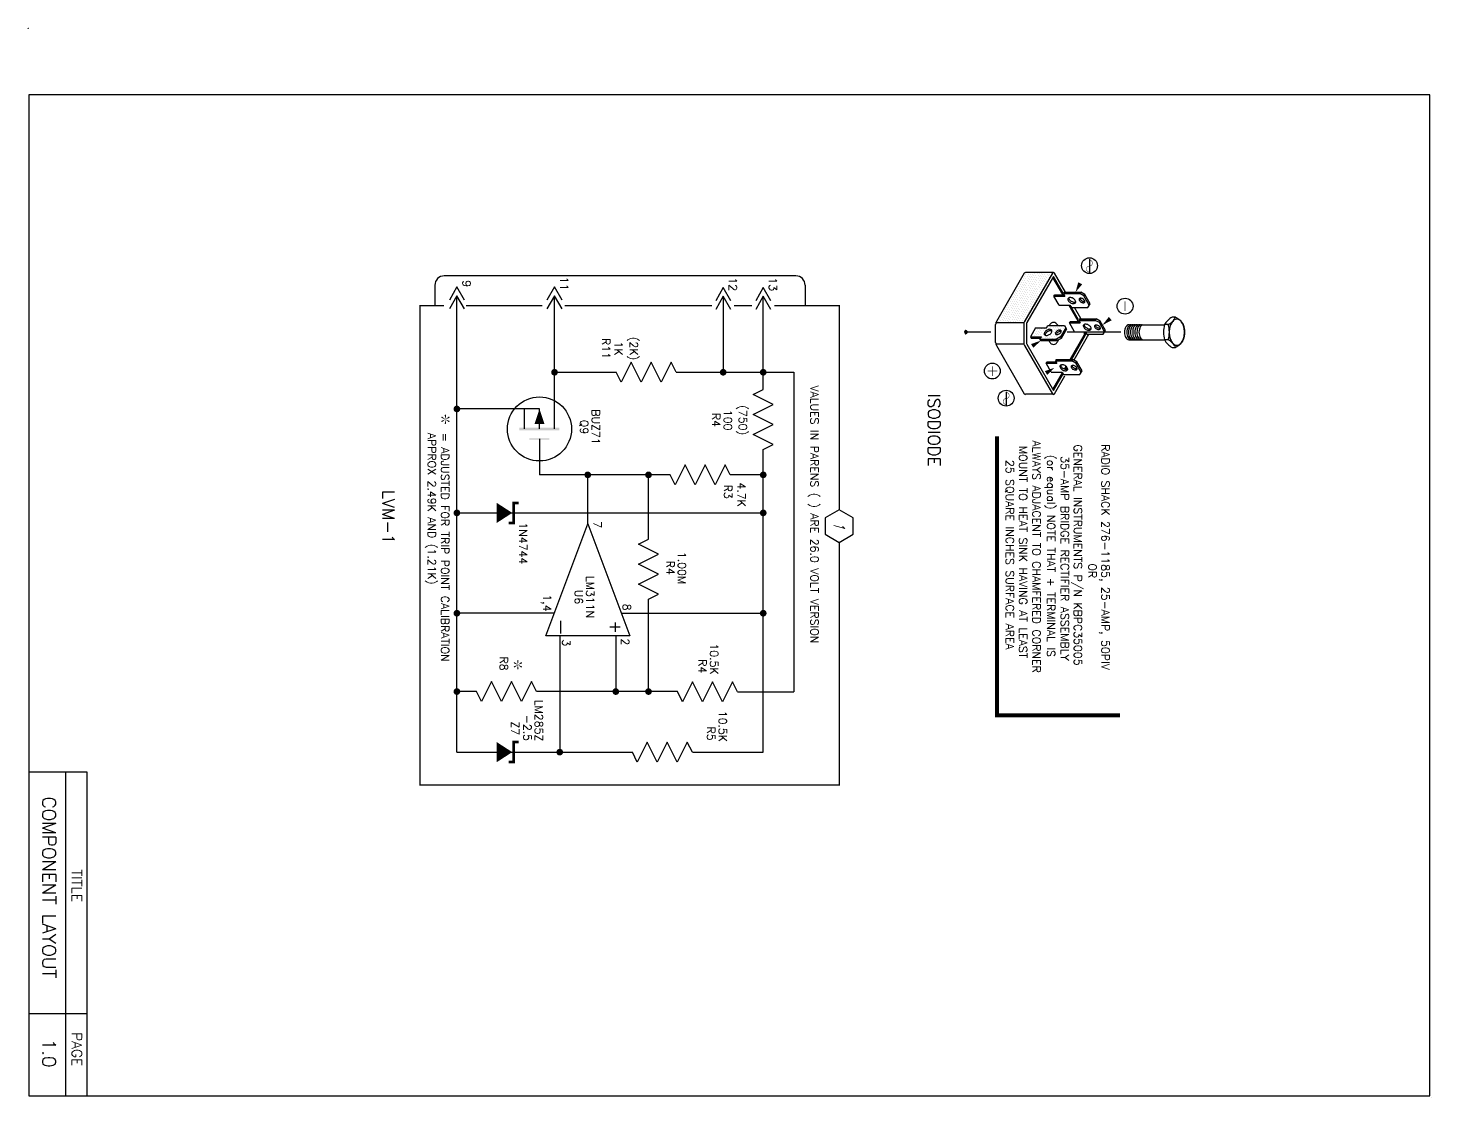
# Model space of a CAD drawing. Extents: x -55 to 73, y -33 to 52.
# Drawn here: x 18.14 to 28.66, y 10.82 to 18.84 of the extents above; entities that cross this region are included whole.
import ezdxf
from ezdxf.enums import TextEntityAlignment as Align

# ---------------------------------------------------------------- set-up
doc = ezdxf.new("R2010")
doc.units = 0
doc.layers.get('0').update_dxf_attribs({"linetype": 'CONTINUOUS'})
doc.styles.get("Standard").update_dxf_attribs({"font": 'romans.shx'})

# ---------------------------------------------------------------- blocks, each defined once
blk = doc.blocks.new('BORDER')
at = {"color": 0}
for p, q in [((0.443, -5.575), (0.005, -5.575)), ((0.281, -8), (0.281, -5.575)), ((0.443, -8), (0.443, -5.575)), ((0.443, -7.385), (0.005, -7.385))]:
    blk.add_line(p, q, dxfattribs=at)
blk.add_lwpolyline([(0.005, -8), (10.505, -8), (10.505, -0.5), (0.005, -0.5)], close=True, dxfattribs=at)
for centre in [(0, 0), (10.52, -8.016)]:
    blk.add_circle(centre, 0.001, dxfattribs=at)
for s, height, p in [('COMPONENT LAYOUT', 0.1, (0.106, -6.44)), ('TITLE', 0.075, (0.328, -6.425)), ('TITLE', 0.075, (0.328, -6.425)), ('PAGE', 0.075, (0.328, -7.651)), ('PAGE', 0.075, (0.328, -7.651)), ('1.0', 0.1, (0.106, -7.681))]:
    blk.add_text(s, height=height, rotation=270, dxfattribs=at).set_placement(p, align=Align.CENTER)
blk = doc.blocks.new('*X')
at = {"color": 0}
for p, q in [((11.444, -10.193), (11.444, -10.193)), ((11.448, -10.227), (11.448, -10.227)), ((11.452, -10.262), (11.452, -10.262)), ((11.456, -10.297), (11.456, -10.297)), ((11.471, -10.175), (11.471, -10.175)), ((11.475, -10.21), (11.475, -10.21)), ((11.478, -10.245), (11.478, -10.245)), ((11.482, -10.28), (11.482, -10.28)), ((11.501, -10.193), (11.501, -10.193)), ((11.505, -10.228), (11.505, -10.228)), ((11.531, -10.211), (11.531, -10.211)), ((11.561, -10.229), (11.561, -10.229)), ((11.565, -10.263), (11.565, -10.263)), ((11.591, -10.246), (11.591, -10.246)), ((11.595, -10.281), (11.595, -10.281)), ((11.625, -10.299), (11.625, -10.299)), ((10.605, -10.477), (10.605, -10.477)), ((10.608, -10.512), (10.608, -10.512)), ((10.623, -10.391), (10.623, -10.391)), ((10.627, -10.425), (10.627, -10.425)), ((10.631, -10.46), (10.631, -10.46)), ((10.635, -10.495), (10.635, -10.495)), ((10.653, -10.408), (10.653, -10.408)), ((10.657, -10.443), (10.657, -10.443)), ((10.661, -10.478), (10.661, -10.478)), ((10.665, -10.513), (10.665, -10.513)), ((10.683, -10.426), (10.683, -10.426)), ((10.687, -10.461), (10.687, -10.461)), ((10.691, -10.495), (10.691, -10.495)), ((10.713, -10.444), (10.713, -10.444)), ((10.717, -10.478), (10.717, -10.478)), ((10.721, -10.513), (10.721, -10.513)), ((10.743, -10.461), (10.743, -10.461)), ((10.747, -10.496), (10.747, -10.496)), ((10.774, -10.479), (10.774, -10.479)), ((10.777, -10.514), (10.777, -10.514)), ((10.804, -10.497), (10.804, -10.497)), ((10.834, -10.515), (10.834, -10.515)), ((11.43, -10.314), (11.43, -10.314)), ((11.434, -10.348), (11.434, -10.348)), ((11.438, -10.383), (11.438, -10.383)), ((11.442, -10.418), (11.442, -10.418)), ((11.446, -10.453), (11.446, -10.453)), ((11.46, -10.331), (11.46, -10.331)), ((11.464, -10.366), (11.464, -10.366)), ((11.468, -10.401), (11.468, -10.401)), ((11.472, -10.436), (11.472, -10.436)), ((11.476, -10.47), (11.476, -10.47)), ((11.48, -10.505), (11.48, -10.505)), ((11.486, -10.314), (11.486, -10.314)), ((11.49, -10.349), (11.49, -10.349)), ((11.494, -10.384), (11.494, -10.384)), ((11.506, -10.488), (11.506, -10.488)), ((11.516, -10.332), (11.516, -10.332)), ((11.52, -10.367), (11.52, -10.367)), ((11.536, -10.506), (11.536, -10.506)), ((11.547, -10.35), (11.547, -10.35)), ((11.55, -10.384), (11.55, -10.384)), ((11.573, -10.333), (11.573, -10.333)), ((11.577, -10.367), (11.577, -10.367)), ((11.581, -10.402), (11.581, -10.402)), ((11.585, -10.437), (11.585, -10.437)), ((11.588, -10.472), (11.588, -10.472)), ((11.592, -10.506), (11.592, -10.506)), ((11.599, -10.316), (11.599, -10.316)), ((11.603, -10.35), (11.603, -10.35)), ((11.607, -10.385), (11.607, -10.385)), ((11.611, -10.42), (11.611, -10.42)), ((11.615, -10.455), (11.615, -10.455)), ((11.619, -10.489), (11.619, -10.489)), ((11.629, -10.333), (11.629, -10.333)), ((11.633, -10.368), (11.633, -10.368)), ((11.637, -10.403), (11.637, -10.403)), ((11.641, -10.438), (11.641, -10.438)), ((11.645, -10.472), (11.645, -10.472)), ((10.606, -10.737), (10.606, -10.737)), ((10.612, -10.547), (10.612, -10.547)), ((10.616, -10.581), (10.616, -10.581)), ((10.62, -10.616), (10.62, -10.616)), ((10.624, -10.651), (10.624, -10.651)), ((10.628, -10.685), (10.628, -10.685)), ((10.632, -10.72), (10.632, -10.72)), ((10.639, -10.53), (10.639, -10.53)), ((10.643, -10.564), (10.643, -10.564)), ((10.646, -10.599), (10.646, -10.599)), ((10.65, -10.634), (10.65, -10.634)), ((10.654, -10.668), (10.654, -10.668)), ((10.658, -10.703), (10.658, -10.703)), ((10.662, -10.738), (10.662, -10.738)), ((10.669, -10.547), (10.669, -10.547)), ((10.673, -10.582), (10.673, -10.582)), ((10.677, -10.617), (10.677, -10.617)), ((10.68, -10.651), (10.68, -10.651)), ((10.684, -10.686), (10.684, -10.686)), ((10.688, -10.721), (10.688, -10.721)), ((10.695, -10.53), (10.695, -10.53)), ((10.699, -10.565), (10.699, -10.565)), ((10.703, -10.6), (10.703, -10.6)), ((10.707, -10.634), (10.707, -10.634)), ((10.711, -10.669), (10.711, -10.669)), ((10.715, -10.704), (10.715, -10.704)), ((10.718, -10.739), (10.718, -10.739)), ((10.725, -10.548), (10.725, -10.548)), ((10.729, -10.583), (10.729, -10.583)), ((10.733, -10.617), (10.733, -10.617)), ((10.737, -10.652), (10.737, -10.652)), ((10.741, -10.687), (10.741, -10.687)), ((10.745, -10.721), (10.745, -10.721)), ((10.751, -10.531), (10.751, -10.531)), ((10.755, -10.566), (10.755, -10.566)), ((10.759, -10.6), (10.759, -10.6)), ((10.763, -10.635), (10.763, -10.635)), ((10.767, -10.67), (10.767, -10.67)), ((10.771, -10.704), (10.771, -10.704)), ((10.775, -10.739), (10.775, -10.739)), ((10.781, -10.549), (10.781, -10.549)), ((10.785, -10.583), (10.785, -10.583)), ((10.789, -10.618), (10.789, -10.618)), ((10.793, -10.653), (10.793, -10.653)), ((10.797, -10.687), (10.797, -10.687)), ((10.801, -10.722), (10.801, -10.722)), ((10.808, -10.532), (10.808, -10.532)), ((10.812, -10.566), (10.812, -10.566)), ((10.815, -10.601), (10.815, -10.601)), ((10.819, -10.636), (10.819, -10.636)), ((10.823, -10.67), (10.823, -10.67)), ((10.827, -10.705), (10.827, -10.705)), ((10.831, -10.74), (10.831, -10.74)), ((10.838, -10.549), (10.838, -10.549)), ((10.842, -10.584), (10.842, -10.584)), ((10.846, -10.619), (10.846, -10.619)), ((10.849, -10.653), (10.849, -10.653)), ((10.853, -10.688), (10.853, -10.688)), ((10.857, -10.723), (10.857, -10.723)), ((10.864, -10.532), (10.864, -10.532)), ((10.868, -10.567), (10.868, -10.567)), ((10.872, -10.602), (10.872, -10.602)), ((10.876, -10.636), (10.876, -10.636)), ((10.88, -10.671), (10.88, -10.671)), ((10.884, -10.706), (10.884, -10.706)), ((10.887, -10.741), (10.887, -10.741)), ((10.894, -10.55), (10.894, -10.55)), ((10.898, -10.585), (10.898, -10.585)), ((10.902, -10.619), (10.902, -10.619)), ((10.906, -10.654), (10.906, -10.654)), ((10.91, -10.689), (10.91, -10.689)), ((10.914, -10.724), (10.914, -10.724)), ((10.924, -10.568), (10.924, -10.568)), ((10.928, -10.602), (10.928, -10.602)), ((10.932, -10.637), (10.932, -10.637)), ((10.936, -10.672), (10.936, -10.672)), ((10.94, -10.707), (10.94, -10.707)), ((10.954, -10.585), (10.954, -10.585)), ((10.958, -10.62), (10.958, -10.62)), ((10.962, -10.655), (10.962, -10.655)), ((10.966, -10.689), (10.966, -10.689)), ((10.97, -10.724), (10.97, -10.724)), ((10.984, -10.603), (10.984, -10.603)), ((10.988, -10.638), (10.988, -10.638)), ((10.992, -10.672), (10.992, -10.672)), ((10.996, -10.707), (10.996, -10.707)), ((11.015, -10.621), (11.015, -10.621)), ((11.018, -10.655), (11.018, -10.655)), ((11.022, -10.69), (11.022, -10.69)), ((11.026, -10.725), (11.026, -10.725)), ((11.045, -10.638), (11.045, -10.638)), ((11.049, -10.673), (11.049, -10.673)), ((11.053, -10.708), (11.053, -10.708)), ((11.075, -10.656), (11.075, -10.656)), ((11.079, -10.691), (11.079, -10.691)), ((11.083, -10.726), (11.083, -10.726)), ((11.105, -10.674), (11.105, -10.674)), ((11.109, -10.709), (11.109, -10.709)), ((11.135, -10.692), (11.135, -10.692)), ((11.139, -10.726), (11.139, -10.726)), ((11.165, -10.709), (11.165, -10.709)), ((11.195, -10.727), (11.195, -10.727)), ((11.484, -10.54), (11.484, -10.54)), ((11.488, -10.574), (11.488, -10.574)), ((11.491, -10.609), (11.491, -10.609)), ((11.495, -10.644), (11.495, -10.644)), ((11.51, -10.523), (11.51, -10.523)), ((11.514, -10.557), (11.514, -10.557)), ((11.518, -10.592), (11.518, -10.592)), ((11.522, -10.627), (11.522, -10.627)), ((11.525, -10.662), (11.525, -10.662)), ((11.54, -10.54), (11.54, -10.54)), ((11.544, -10.575), (11.544, -10.575)), ((11.548, -10.61), (11.548, -10.61)), ((11.552, -10.645), (11.552, -10.645)), ((11.556, -10.679), (11.556, -10.679)), ((11.566, -10.523), (11.566, -10.523)), ((11.57, -10.558), (11.57, -10.558)), ((11.574, -10.593), (11.574, -10.593)), ((11.578, -10.628), (11.578, -10.628)), ((11.582, -10.662), (11.582, -10.662)), ((11.586, -10.697), (11.586, -10.697)), ((11.596, -10.541), (11.596, -10.541)), ((11.6, -10.576), (11.6, -10.576)), ((11.604, -10.61), (11.604, -10.61)), ((11.622, -10.524), (11.622, -10.524)), ((11.626, -10.559), (11.626, -10.559)), ((10.61, -10.772), (10.61, -10.772)), ((10.614, -10.807), (10.614, -10.807)), ((10.636, -10.755), (10.636, -10.755)), ((10.64, -10.79), (10.64, -10.79)), ((10.644, -10.824), (10.644, -10.824)), ((10.666, -10.773), (10.666, -10.773)), ((10.67, -10.807), (10.67, -10.807)), ((10.674, -10.842), (10.674, -10.842)), ((10.692, -10.756), (10.692, -10.756)), ((10.696, -10.79), (10.696, -10.79)), ((10.7, -10.825), (10.7, -10.825)), ((10.704, -10.86), (10.704, -10.86)), ((10.722, -10.773), (10.722, -10.773)), ((10.726, -10.808), (10.726, -10.808)), ((10.73, -10.843), (10.73, -10.843)), ((10.734, -10.877), (10.734, -10.877)), ((10.749, -10.756), (10.749, -10.756)), ((10.752, -10.791), (10.752, -10.791)), ((10.756, -10.826), (10.756, -10.826)), ((10.76, -10.86), (10.76, -10.86)), ((10.764, -10.895), (10.764, -10.895)), ((10.779, -10.774), (10.779, -10.774)), ((10.783, -10.809), (10.783, -10.809)), ((10.787, -10.843), (10.787, -10.843)), ((10.79, -10.878), (10.79, -10.878)), ((10.794, -10.913), (10.794, -10.913)), ((10.805, -10.757), (10.805, -10.757)), ((10.809, -10.792), (10.809, -10.792)), ((10.813, -10.826), (10.813, -10.826)), ((10.817, -10.861), (10.817, -10.861)), ((10.821, -10.896), (10.821, -10.896)), ((10.824, -10.93), (10.824, -10.93)), ((10.835, -10.775), (10.835, -10.775)), ((10.839, -10.809), (10.839, -10.809)), ((10.843, -10.844), (10.843, -10.844)), ((10.847, -10.879), (10.847, -10.879)), ((10.851, -10.913), (10.851, -10.913)), ((10.855, -10.948), (10.855, -10.948)), ((10.861, -10.758), (10.861, -10.758)), ((10.865, -10.792), (10.865, -10.792)), ((10.869, -10.827), (10.869, -10.827)), ((10.873, -10.862), (10.873, -10.862)), ((10.877, -10.896), (10.877, -10.896)), ((10.881, -10.931), (10.881, -10.931)), ((10.891, -10.775), (10.891, -10.775)), ((10.895, -10.81), (10.895, -10.81)), ((10.899, -10.845), (10.899, -10.845)), ((10.903, -10.879), (10.903, -10.879)), ((10.907, -10.914), (10.907, -10.914)), ((10.911, -10.949), (10.911, -10.949)), ((10.918, -10.758), (10.918, -10.758)), ((10.921, -10.793), (10.921, -10.793)), ((10.925, -10.828), (10.925, -10.828)), ((10.929, -10.862), (10.929, -10.862)), ((10.933, -10.897), (10.933, -10.897)), ((10.937, -10.932), (10.937, -10.932)), ((10.944, -10.741), (10.944, -10.741)), ((10.948, -10.776), (10.948, -10.776)), ((10.952, -10.811), (10.952, -10.811)), ((10.956, -10.845), (10.956, -10.845)), ((10.959, -10.88), (10.959, -10.88)), ((10.963, -10.915), (10.963, -10.915)), ((10.967, -10.95), (10.967, -10.95)), ((10.974, -10.759), (10.974, -10.759)), ((10.978, -10.794), (10.978, -10.794)), ((10.982, -10.828), (10.982, -10.828)), ((10.986, -10.863), (10.986, -10.863)), ((10.99, -10.898), (10.99, -10.898)), ((10.993, -10.933), (10.993, -10.933)), ((11, -10.742), (11, -10.742)), ((11.004, -10.777), (11.004, -10.777)), ((11.008, -10.811), (11.008, -10.811)), ((11.012, -10.846), (11.012, -10.846)), ((11.016, -10.881), (11.016, -10.881)), ((11.02, -10.915), (11.02, -10.915)), ((11.024, -10.95), (11.024, -10.95)), ((11.03, -10.76), (11.03, -10.76)), ((11.034, -10.794), (11.034, -10.794)), ((11.038, -10.829), (11.038, -10.829)), ((11.042, -10.864), (11.042, -10.864)), ((11.046, -10.898), (11.046, -10.898)), ((11.05, -10.933), (11.05, -10.933)), ((11.056, -10.743), (11.056, -10.743)), ((11.06, -10.777), (11.06, -10.777)), ((11.064, -10.812), (11.064, -10.812)), ((11.068, -10.847), (11.068, -10.847)), ((11.072, -10.881), (11.072, -10.881)), ((11.076, -10.916), (11.076, -10.916)), ((11.08, -10.951), (11.08, -10.951)), ((11.087, -10.76), (11.087, -10.76)), ((11.09, -10.795), (11.09, -10.795)), ((11.094, -10.83), (11.094, -10.83)), ((11.098, -10.864), (11.098, -10.864)), ((11.102, -10.899), (11.102, -10.899)), ((11.106, -10.934), (11.106, -10.934)), ((11.113, -10.743), (11.113, -10.743)), ((11.117, -10.778), (11.117, -10.778)), ((11.121, -10.813), (11.121, -10.813)), ((11.125, -10.847), (11.125, -10.847)), ((11.128, -10.882), (11.128, -10.882)), ((11.132, -10.917), (11.132, -10.917)), ((11.136, -10.952), (11.136, -10.952)), ((11.143, -10.761), (11.143, -10.761)), ((11.147, -10.796), (11.147, -10.796)), ((11.151, -10.83), (11.151, -10.83)), ((11.155, -10.865), (11.155, -10.865)), ((11.159, -10.9), (11.159, -10.9)), ((11.162, -10.935), (11.162, -10.935)), ((11.169, -10.744), (11.169, -10.744)), ((11.173, -10.779), (11.173, -10.779)), ((11.177, -10.813), (11.177, -10.813)), ((11.181, -10.848), (11.181, -10.848)), ((11.185, -10.883), (11.185, -10.883)), ((11.189, -10.918), (11.189, -10.918)), ((11.193, -10.952), (11.193, -10.952)), ((11.199, -10.762), (11.199, -10.762)), ((11.203, -10.796), (11.203, -10.796)), ((11.207, -10.831), (11.207, -10.831)), ((11.211, -10.866), (11.211, -10.866)), ((11.215, -10.901), (11.215, -10.901)), ((11.219, -10.935), (11.219, -10.935)), ((11.225, -10.745), (11.225, -10.745)), ((11.229, -10.779), (11.229, -10.779)), ((11.233, -10.814), (11.233, -10.814)), ((11.237, -10.849), (11.237, -10.849)), ((11.241, -10.883), (11.241, -10.883)), ((11.245, -10.918), (11.245, -10.918)), ((11.249, -10.953), (11.249, -10.953)), ((11.256, -10.762), (11.256, -10.762)), ((11.259, -10.797), (11.259, -10.797)), ((11.263, -10.832), (11.263, -10.832)), ((11.267, -10.866), (11.267, -10.866)), ((11.271, -10.901), (11.271, -10.901)), ((11.275, -10.936), (11.275, -10.936)), ((11.286, -10.78), (11.286, -10.78)), ((11.29, -10.815), (11.29, -10.815)), ((11.294, -10.849), (11.294, -10.849)), ((11.297, -10.884), (11.297, -10.884)), ((11.301, -10.919), (11.301, -10.919)), ((11.305, -10.954), (11.305, -10.954)), ((11.316, -10.798), (11.316, -10.798)), ((11.32, -10.832), (11.32, -10.832)), ((11.324, -10.867), (11.324, -10.867)), ((11.328, -10.902), (11.328, -10.902)), ((11.331, -10.937), (11.331, -10.937)), ((11.346, -10.815), (11.346, -10.815)), ((11.35, -10.85), (11.35, -10.85)), ((11.354, -10.885), (11.354, -10.885)), ((11.358, -10.92), (11.358, -10.92)), ((11.362, -10.954), (11.362, -10.954)), ((11.376, -10.833), (11.376, -10.833)), ((11.38, -10.868), (11.38, -10.868)), ((11.384, -10.903), (11.384, -10.903)), ((11.388, -10.937), (11.388, -10.937)), ((10.885, -10.966), (10.885, -10.966)), ((10.915, -10.984), (10.915, -10.984)), ((10.941, -10.967), (10.941, -10.967)), ((10.945, -11.001), (10.945, -11.001)), ((10.971, -10.984), (10.971, -10.984)), ((10.975, -11.019), (10.975, -11.019)), ((10.997, -10.967), (10.997, -10.967)), ((11.001, -11.002), (11.001, -11.002)), ((11.005, -11.037), (11.005, -11.037)), ((11.028, -10.985), (11.028, -10.985)), ((11.031, -11.02), (11.031, -11.02)), ((11.035, -11.054), (11.035, -11.054)), ((11.054, -10.968), (11.054, -10.968)), ((11.058, -11.003), (11.058, -11.003)), ((11.062, -11.037), (11.062, -11.037)), ((11.065, -11.072), (11.065, -11.072)), ((11.084, -10.986), (11.084, -10.986)), ((11.088, -11.02), (11.088, -11.02)), ((11.092, -11.055), (11.092, -11.055)), ((11.096, -11.09), (11.096, -11.09)), ((11.11, -10.969), (11.11, -10.969)), ((11.114, -11.003), (11.114, -11.003)), ((11.118, -11.038), (11.118, -11.038)), ((11.122, -11.073), (11.122, -11.073)), ((11.126, -11.107), (11.126, -11.107)), ((11.14, -10.986), (11.14, -10.986)), ((11.144, -11.021), (11.144, -11.021)), ((11.148, -11.056), (11.148, -11.056)), ((11.152, -11.09), (11.152, -11.09)), ((11.156, -11.125), (11.156, -11.125)), ((11.166, -10.969), (11.166, -10.969)), ((11.17, -11.004), (11.17, -11.004)), ((11.174, -11.039), (11.174, -11.039)), ((11.178, -11.073), (11.178, -11.073)), ((11.182, -11.108), (11.182, -11.108)), ((11.186, -11.143), (11.186, -11.143)), ((11.197, -10.987), (11.197, -10.987)), ((11.2, -11.022), (11.2, -11.022)), ((11.204, -11.056), (11.204, -11.056)), ((11.208, -11.091), (11.208, -11.091)), ((11.212, -11.126), (11.212, -11.126)), ((11.216, -11.161), (11.216, -11.161)), ((11.223, -10.97), (11.223, -10.97)), ((11.227, -11.005), (11.227, -11.005)), ((11.231, -11.039), (11.231, -11.039)), ((11.234, -11.074), (11.234, -11.074)), ((11.238, -11.109), (11.238, -11.109)), ((11.242, -11.144), (11.242, -11.144)), ((11.246, -11.178), (11.246, -11.178)), ((11.253, -10.988), (11.253, -10.988)), ((11.257, -11.022), (11.257, -11.022)), ((11.261, -11.057), (11.261, -11.057)), ((11.265, -11.092), (11.265, -11.092)), ((11.269, -11.127), (11.269, -11.127)), ((11.272, -11.161), (11.272, -11.161)), ((11.279, -10.971), (11.279, -10.971)), ((11.283, -11.005), (11.283, -11.005)), ((11.287, -11.04), (11.287, -11.04)), ((11.291, -11.075), (11.291, -11.075)), ((11.295, -11.109), (11.295, -11.109)), ((11.299, -11.144), (11.299, -11.144)), ((11.303, -11.179), (11.303, -11.179)), ((11.309, -10.988), (11.309, -10.988)), ((11.313, -11.023), (11.313, -11.023)), ((11.317, -11.058), (11.317, -11.058)), ((11.321, -11.092), (11.321, -11.092)), ((11.325, -11.127), (11.325, -11.127)), ((11.329, -11.162), (11.329, -11.162)), ((11.335, -10.971), (11.335, -10.971)), ((11.339, -11.006), (11.339, -11.006)), ((11.343, -11.041), (11.343, -11.041)), ((11.347, -11.075), (11.347, -11.075)), ((11.351, -11.11), (11.351, -11.11)), ((11.355, -11.145), (11.355, -11.145)), ((11.366, -10.989), (11.366, -10.989)), ((11.369, -11.024), (11.369, -11.024)), ((11.373, -11.058), (11.373, -11.058)), ((11.377, -11.093), (11.377, -11.093)), ((11.381, -11.128), (11.381, -11.128)), ((11.385, -11.163), (11.385, -11.163)), ((11.276, -11.196), (11.276, -11.196)), ((11.306, -11.214), (11.306, -11.214)), ((11.333, -11.197), (11.333, -11.197)), ((11.337, -11.231), (11.337, -11.231)), ((11.359, -11.18), (11.359, -11.18)), ((11.363, -11.214), (11.363, -11.214)), ((11.367, -11.249), (11.367, -11.249))]:
    blk.add_line(p, q, dxfattribs=at)
blk = doc.blocks.new('ISONUT')
at = {"color": 0}
for p, q in [((-0.29, -0.33), (-0.29, -0.47)), ((0.29, -0.33), (0.29, -0.47))]:
    blk.add_line(p, q, dxfattribs=at)
for points in [[(0.58, -0.04, 0.163524), (0.29, -0.33, 0.152924), (-0.29, -0.33, 0.156582), (-0.58, -0.04, -0.163524), (-0.29, 0.24, -0.152924), (0.29, 0.24, -0.156582)], [(0, 0.29, 0.058752), (-0.2, 0.26, 0.072341), (-0.35, 0.2, 0.106617), (-0.47, 0.1, 0.156851), (-0.5, 0, 0.156851), (-0.47, -0.1, 0.106617), (-0.35, -0.2, 0.072341), (-0.2, -0.26, 0.058752), (0, -0.29, 0.058752), (0.2, -0.26, 0.072341), (0.35, -0.2, 0.106617), (0.47, -0.1, 0.156851), (0.5, 0, 0.156851), (0.47, 0.1, 0.106617), (0.35, 0.2, 0.072341), (0.2, 0.26, 0.058752)], [(0, 0.16, 0.058752), (-0.11, 0.15, 0.072341), (-0.2, 0.12, 0.106617), (-0.27, 0.06, 0.156851), (-0.29, 0, 0.156851), (-0.27, -0.06, 0.106617), (-0.2, -0.12, 0.072341), (-0.11, -0.15, 0.058752), (0, -0.16, 0.058752), (0.11, -0.15, 0.072341), (0.2, -0.12, 0.106617), (0.27, -0.06, 0.156851), (0.29, 0, 0.156851), (0.27, 0.06, 0.106617), (0.2, 0.12, 0.072341), (0.11, 0.15, 0.058752)]]:
    blk.add_lwpolyline(points, format="xyb", close=True, dxfattribs=at)
for points in [[(0, 0.13, 0.058752), (-0.11, 0.12, 0.072341), (-0.2, 0.08, 0.106617), (-0.27, 0.02, 0.11343), (-0.28, -0.02, 0.156851)], [(0, 0.09, 0.058752), (-0.11, 0.08, 0.072341), (-0.2, 0.05, 0.106617), (-0.27, -0.01, 0.065327), (-0.28, -0.03, 0.156851)], [(0, 0.05, 0.058752), (-0.11, 0.04, 0.072341), (-0.2, 0, 0.106617), (-0.27, -0.06, 0.00094), (-0.27, -0.06, 0.156851)], [(0, 0, 0.058752), (-0.11, -0.01, 0.072341), (-0.2, -0.05, 0.069633), (-0.25, -0.08, 0.156851)], [(0.28, -0.02, 0.11343), (0.27, 0.02, 0.106617), (0.2, 0.08, 0.072341), (0.11, 0.12, 0.058752), (0, 0.13, 0.058752)], [(0.28, -0.03, 0.065327), (0.27, -0.01, 0.106617), (0.2, 0.05, 0.072341), (0.11, 0.08, 0.058752), (0, 0.09, 0.058752)], [(0.27, -0.06, 0.00094), (0.27, -0.06, 0.106617), (0.2, 0, 0.072341), (0.11, 0.04, 0.058752), (0, 0.05, 0.058752)], [(0.25, -0.08, 0.069633), (0.2, -0.05, 0.072341), (0.11, -0.01, 0.058752), (0, 0, 0.058752)], [(-0.58, -0.04), (-0.58, -0.19, 0.124237), (-0.29, -0.47, 0.122339), (0.29, -0.47, 0.124237), (0.58, -0.19), (0.58, -0.04)], [(0, -0.05, 0.058752), (-0.11, -0.06, 0.072341), (-0.2, -0.1, 0.023093), (-0.22, -0.11, 0.156851)], [(0.22, -0.11, 0.023093), (0.2, -0.1, 0.072341), (0.11, -0.06, 0.058752), (0, -0.05, 0.058752)]]:
    blk.add_lwpolyline(points, format="xyb", dxfattribs=at)
blk = doc.blocks.new('ISODIODE')
at = {"color": 0}
for p, q in [((-0.122, 0.855), (-0.122, 0.855)), ((-0.212, 0.835), (-0.212, 0.807)), ((-0.211, 0.54), (-0.211, 0.803)), ((-0.099, 0.54), (-0.099, 0.802)), ((-0.098, 0.835), (-0.098, 0.807)), ((-0.156, 0.481), (-0.156, 0.078)), ((-0.237, 0.326), (-0.255, 0.295)), ((-0.227, 0.32), (-0.244, 0.289)), ((-0.168, 0.365), (-0.237, 0.326)), ((-0.227, 0.32), (-0.237, 0.326)), ((-0.158, 0.359), (-0.227, 0.32)), ((-0.14, 0.349), (-0.168, 0.365)), ((-0.14, 0.226), (-0.14, 0.349)), ((-0.702, 0.245), (-0.598, 0.245)), ((-0.369, 0.25), (-0.437, 0.21)), ((-0.358, 0.244), (-0.427, 0.204)), ((-0.341, 0.234), (-0.369, 0.25)), ((-0.341, 0.11), (-0.341, 0.234)), ((-0.255, 0.172), (-0.255, 0.295)), ((-0.244, 0.289), (-0.255, 0.295)), ((-0.244, 0.166), (-0.244, 0.289)), ((-0.159, 0.215), (-0.14, 0.226)), ((-0.159, 0.133), (-0.159, 0.215)), ((-0.437, 0.21), (-0.455, 0.18)), ((-0.445, 0.174), (-0.455, 0.18)), ((-0.455, 0.056), (-0.455, 0.18)), ((-0.427, 0.204), (-0.445, 0.174)), ((-0.445, 0.05), (-0.445, 0.174)), ((-0.427, 0.204), (-0.437, 0.21)), ((-0.359, 0.099), (-0.341, 0.11)), ((-0.255, 0.172), (-0.244, 0.166)), ((-0.244, 0.166), (-0.226, 0.176)), ((-0.236, 0.101), (-0.236, 0.171)), ((-0.226, 0.095), (-0.226, 0.176)), ((-0.159, 0.133), (-0.226, 0.095)), ((0.067, 0.15), (0.049, 0.12)), ((0.049, -0.004), (0.049, 0.12)), ((0.059, 0.114), (0.049, 0.12)), ((0.077, 0.144), (0.059, 0.114)), ((0.059, -0.01), (0.059, 0.114)), ((0.135, 0.19), (0.067, 0.15)), ((0.077, 0.144), (0.067, 0.15)), ((0.146, 0.184), (0.077, 0.144)), ((0.163, 0.174), (0.135, 0.19)), ((0.163, 0.05), (0.163, 0.174)), ((-0.455, 0.056), (-0.445, 0.05)), ((-0.445, 0.05), (-0.426, 0.061)), ((-0.436, -0.015), (-0.436, 0.055)), ((-0.426, -0.021), (-0.426, 0.061)), ((-0.359, 0.018), (-0.426, -0.021)), ((-0.359, 0.018), (-0.359, 0.099)), ((-0.226, 0.095), (-0.236, 0.101)), ((-0.206, 0.057), (-0.178, 0.074)), ((-0.206, -0.066), (-0.206, 0.057)), ((-0.188, 0.068), (-0.12, 0.028)), ((-0.178, 0.074), (-0.109, 0.034)), ((-0.12, 0.028), (-0.109, 0.034)), ((-0.12, 0.028), (-0.102, -0.003)), ((-0.109, 0.034), (-0.092, 0.003)), ((-0.102, -0.003), (-0.092, 0.003)), ((-0.092, -0.12), (-0.092, 0.003)), ((0.059, -0.01), (0.078, 0.001)), ((0.078, -0.08), (0.078, 0.001)), ((0.145, 0.04), (0.163, 0.05)), ((0.145, -0.042), (0.145, 0.04)), ((-0.602, -0.024), (-0.602, -0.235)), ((-0.426, -0.021), (-0.436, -0.015)), ((-0.187, -0.077), (-0.206, -0.066)), ((-0.187, -0.159), (-0.187, -0.077)), ((-0.102, -0.126), (-0.102, -0.003)), ((0.049, -0.004), (0.059, -0.01)), ((0.068, -0.075), (0.068, -0.005)), ((0.078, -0.08), (0.068, -0.075)), ((0.145, -0.042), (0.078, -0.08)), ((0.31, -0.024), (0.31, -0.235)), ((-0.187, -0.159), (-0.121, -0.197)), ((-0.121, -0.197), (-0.121, -0.115)), ((-0.102, -0.126), (-0.121, -0.115)), ((-0.121, -0.197), (-0.11, -0.191)), ((-0.11, -0.191), (-0.11, -0.121)), ((-0.092, -0.12), (-0.102, -0.126)), ((-0.597, -0.244), (-0.236, -0.452)), ((-0.225, -0.247), (-0.225, -0.458)), ((-0.066, -0.247), (-0.066, -0.458)), ((-0.055, -0.452), (0.306, -0.244)), ((0.291, -0.379), (0.395, -0.379)), ((-0.079, -0.458), (-0.212, -0.458)), ((-0.156, -0.494), (-0.156, -0.673))]:
    blk.add_line(p, q, dxfattribs=at)
for points in [[(-0.041, 0.891, 0.163524), (-0.098, 0.835, 0.152924), (-0.212, 0.835, 0.156582), (-0.268, 0.891, -0.163524), (-0.212, 0.948, -0.152924), (-0.098, 0.948, -0.156582)], [(-0.155, 0.957, 0.058752), (-0.194, 0.952, 0.072341), (-0.224, 0.94, 0.106617), (-0.247, 0.92, 0.156851), (-0.253, 0.9, 0.156851), (-0.247, 0.88, 0.106617), (-0.224, 0.86, 0.072341), (-0.194, 0.848, 0.058752), (-0.155, 0.843, 0.058752), (-0.115, 0.848, 0.072341), (-0.085, 0.86, 0.106617), (-0.063, 0.88, 0.156851), (-0.057, 0.9, 0.156851), (-0.063, 0.92, 0.106617), (-0.085, 0.94, 0.072341), (-0.115, 0.952, 0.058752)], [(-0.204, 0.312, 0.058752), (-0.208, 0.303, 0.072341), (-0.209, 0.295, 0.106617), (-0.208, 0.288, 0.156851), (-0.204, 0.284, 0.156851), (-0.199, 0.283, 0.106617), (-0.192, 0.285, 0.072341), (-0.186, 0.29, 0.058752), (-0.18, 0.298, 0.058752), (-0.176, 0.307, 0.072341), (-0.175, 0.315, 0.106617), (-0.177, 0.322, 0.156851), (-0.18, 0.326, 0.156851), (-0.185, 0.327, 0.106617), (-0.192, 0.325, 0.072341), (-0.199, 0.32, 0.058752)], [(-0.405, 0.196, 0.058752), (-0.409, 0.188, 0.072341), (-0.41, 0.18, 0.106617), (-0.408, 0.172, 0.156851), (-0.405, 0.169, 0.156851), (-0.4, 0.168, 0.106617), (-0.393, 0.17, 0.072341), (-0.386, 0.175, 0.058752), (-0.381, 0.183, 0.058752), (-0.377, 0.192, 0.072341), (-0.376, 0.199, 0.106617), (-0.377, 0.207, 0.156851), (-0.381, 0.21, 0.156851), (-0.386, 0.211, 0.106617), (-0.393, 0.209, 0.072341), (-0.399, 0.204, 0.058752)], [(-0.209, 0.238, 0.058752), (-0.214, 0.226, 0.072341), (-0.215, 0.215, 0.106617), (-0.213, 0.206, 0.156851), (-0.209, 0.2, 0.156851), (-0.202, 0.199, 0.106617), (-0.192, 0.202, 0.072341), (-0.184, 0.209, 0.058752), (-0.176, 0.219, 0.058752), (-0.171, 0.231, 0.072341), (-0.17, 0.242, 0.106617), (-0.172, 0.251, 0.156851), (-0.176, 0.256, 0.156851), (-0.183, 0.258, 0.106617), (-0.192, 0.255, 0.072341), (-0.201, 0.248, 0.058752)], [(-0.409, 0.122, 0.058752), (-0.414, 0.11, 0.072341), (-0.415, 0.1, 0.106617), (-0.413, 0.09, 0.156851), (-0.409, 0.085, 0.156851), (-0.402, 0.083, 0.106617), (-0.393, 0.086, 0.072341), (-0.384, 0.093, 0.058752), (-0.376, 0.103, 0.058752), (-0.371, 0.115, 0.072341), (-0.37, 0.126, 0.106617), (-0.372, 0.136, 0.156851), (-0.376, 0.141, 0.156851), (-0.383, 0.142, 0.106617), (-0.393, 0.139, 0.072341), (-0.401, 0.133, 0.058752)], [(0.099, 0.137, 0.058752), (0.095, 0.128, 0.072341), (0.094, 0.12, 0.106617), (0.096, 0.113, 0.156851), (0.099, 0.109, 0.156851), (0.104, 0.108, 0.106617), (0.111, 0.11, 0.072341), (0.118, 0.115, 0.058752), (0.123, 0.123, 0.058752), (0.127, 0.132, 0.072341), (0.128, 0.14, 0.106617), (0.127, 0.147, 0.156851), (0.123, 0.151, 0.156851), (0.118, 0.152, 0.106617), (0.111, 0.149, 0.072341), (0.105, 0.145, 0.058752)], [(-0.166, 0.004, 0.058752), (-0.16, -0.003, 0.072341), (-0.154, -0.008, 0.106617), (-0.147, -0.011, 0.156851), (-0.142, -0.009, 0.156851), (-0.138, -0.006, 0.106617), (-0.137, 0.002, 0.072341), (-0.138, 0.009, 0.058752), (-0.142, 0.018, 0.058752), (-0.148, 0.026, 0.072341), (-0.154, 0.031, 0.106617), (-0.161, 0.034, 0.156851), (-0.166, 0.032, 0.156851), (-0.17, 0.029, 0.106617), (-0.171, 0.021, 0.072341), (-0.17, 0.013, 0.058752)], [(0.095, 0.062, 0.058752), (0.09, 0.05, 0.072341), (0.089, 0.04, 0.106617), (0.091, 0.03, 0.156851), (0.095, 0.025, 0.156851), (0.102, 0.024, 0.106617), (0.111, 0.027, 0.072341), (0.12, 0.033, 0.058752), (0.128, 0.044, 0.058752), (0.133, 0.056, 0.072341), (0.134, 0.066, 0.106617), (0.132, 0.076, 0.156851), (0.128, 0.081, 0.156851), (0.121, 0.082, 0.106617), (0.111, 0.079, 0.072341), (0.103, 0.073, 0.058752)], [(-0.17, -0.074, 0.058752), (-0.162, -0.084, 0.072341), (-0.154, -0.091, 0.106617), (-0.145, -0.094, 0.156851), (-0.138, -0.092, 0.156851), (-0.133, -0.087, 0.106617), (-0.131, -0.078, 0.072341), (-0.133, -0.067, 0.058752), (-0.138, -0.056, 0.058752), (-0.146, -0.045, 0.072341), (-0.154, -0.039, 0.106617), (-0.163, -0.036, 0.156851), (-0.17, -0.037, 0.156851), (-0.174, -0.042, 0.106617), (-0.177, -0.052, 0.072341), (-0.175, -0.062, 0.058752)]]:
    blk.add_lwpolyline(points, format="xyb", close=True, dxfattribs=at)
for points, format in [([(-0.268, 0.891), (-0.268, 0.864, 0.124237), (-0.212, 0.807, 0.122339), (-0.098, 0.807, 0.124237), (-0.041, 0.864), (-0.041, 0.891)], "xyb"), ([(-0.211, 0.636, 0.042592), (-0.211, 0.633, 0.156851), (-0.207, 0.622, 0.106617), (-0.195, 0.61, 0.072341), (-0.177, 0.603, 0.058752), (-0.155, 0.601, 0.058752), (-0.132, 0.603, 0.072341), (-0.115, 0.61, 0.106617), (-0.102, 0.622, 0.156851), (-0.099, 0.633, 0.042592), (-0.099, 0.636, 0.106617)], "xyb"), ([(-0.21, 0.644, 0.098932), (-0.207, 0.637, 0.106617), (-0.195, 0.625, 0.072341), (-0.177, 0.619, 0.058752), (-0.155, 0.616, 0.058752), (-0.132, 0.619, 0.072341), (-0.115, 0.625, 0.106617), (-0.102, 0.637, 0.098932), (-0.099, 0.644, 0.156851)], "xyb"), ([(-0.21, 0.622, 0.057035), (-0.211, 0.618, 0.156851), (-0.207, 0.606, 0.106617), (-0.195, 0.595, 0.072341), (-0.177, 0.588, 0.058752), (-0.155, 0.585, 0.058752), (-0.132, 0.588, 0.072341), (-0.115, 0.595, 0.106617), (-0.102, 0.606, 0.156851), (-0.099, 0.618, 0.057035), (-0.099, 0.622, 0.106617)], "xyb"), ([(-0.211, 0.605, 0.04979), (-0.211, 0.601, 0.156851), (-0.207, 0.59, 0.106617), (-0.195, 0.578, 0.072341), (-0.177, 0.571, 0.058752), (-0.155, 0.569, 0.058752), (-0.132, 0.571, 0.072341), (-0.115, 0.578, 0.106617), (-0.102, 0.59, 0.156851), (-0.099, 0.601, 0.04979), (-0.099, 0.605, 0.106617)], "xyb"), ([(-0.211, 0.59, 0.04979), (-0.211, 0.586, 0.156851), (-0.207, 0.575, 0.106617), (-0.195, 0.563, 0.072341), (-0.177, 0.556, 0.058752), (-0.155, 0.553, 0.058752), (-0.132, 0.556, 0.072341), (-0.115, 0.563, 0.106617), (-0.102, 0.575, 0.156851), (-0.099, 0.586, 0.04979), (-0.099, 0.59, 0.106617)], "xyb"), ([(-0.211, 0.574, 0.04979), (-0.211, 0.571, 0.156851), (-0.207, 0.559, 0.106617), (-0.195, 0.548, 0.072341), (-0.177, 0.541, 0.058752), (-0.155, 0.538, 0.058752), (-0.132, 0.541, 0.072341), (-0.115, 0.548, 0.106617), (-0.102, 0.559, 0.156851), (-0.099, 0.571, 0.04979), (-0.099, 0.574, 0.106617)], "xyb"), ([(-0.211, 0.561, 0.042592), (-0.211, 0.557, 0.156851), (-0.207, 0.546, 0.106617), (-0.195, 0.534, 0.072341), (-0.177, 0.528, 0.058752), (-0.155, 0.525, 0.058752), (-0.132, 0.528, 0.072341), (-0.115, 0.534, 0.106617), (-0.102, 0.546, 0.156851), (-0.099, 0.557, 0.042592), (-0.099, 0.561, 0.106617)], "xyb"), ([(-0.21, 0.544, 0.057035), (-0.211, 0.54, 0.156851), (-0.207, 0.528, 0.106617), (-0.195, 0.517, 0.072341), (-0.177, 0.51, 0.058752), (-0.155, 0.507, 0.058752), (-0.132, 0.51, 0.072341), (-0.115, 0.517, 0.106617), (-0.102, 0.528, 0.156851), (-0.099, 0.54, 0.057035), (-0.099, 0.544, 0.106617)], "xyb"), ([(-0.312, 0.466, 0, 0, 0), (-0.209, 0.343, 0, 0.0336, 0), (-0.257, 0.401, 0.0336, 0.0336, 0)], "xyseb"), ([(0.625, -0.449, 0.03, 0.03, 0), (2.715, -0.449, 0.03, 0.03, 0), (2.715, 0.473, 0, 0, 0), (0.625, 0.473, 0, 0, 0), (0.625, -0.449, 0, 0, 0)], "xyseb"), ([(-0.208, 0.289, 0.086821), (-0.203, 0.291, 0.072341), (-0.196, 0.296, 0.058752), (-0.191, 0.304, 0.058752), (-0.187, 0.313, 0.072341), (-0.186, 0.321, 0.086821), (-0.187, 0.327, 0.156851)], "xyb"), ([(-0.601, 0.218, 0, 0, 0), (-0.456, 0.141, 0, 0.0336, 0), (-0.522, 0.176, 0.0336, 0.0336, 0)], "xyseb"), ([(-0.409, 0.174, 0.086821), (-0.403, 0.176, 0.072341), (-0.397, 0.181, 0.058752), (-0.391, 0.189, 0.058752), (-0.387, 0.197, 0.072341), (-0.386, 0.205, 0.086821), (-0.387, 0.211, 0.156851)], "xyb"), ([(-0.213, 0.205, 0.015189), (-0.212, 0.205, 0.106617), (-0.203, 0.208, 0.072341), (-0.194, 0.215, 0.058752), (-0.187, 0.225, 0.058752), (-0.181, 0.237, 0.072341), (-0.18, 0.248, 0.106617), (-0.182, 0.257, 0.015189), (-0.182, 0.258, 0.156851)], "xyb"), ([(0.046, 0.112), (-0.131, 0.214, 0.167605), (-0.15, 0.218)], "xyb"), ([(0.051, 0.131), (-0.122, 0.231, 0.087699), (-0.137, 0.237)], "xyb"), ([(-0.413, 0.089, 0.015189), (-0.412, 0.089, 0.106617), (-0.403, 0.092, 0.072341), (-0.395, 0.099, 0.058752), (-0.387, 0.109, 0.058752), (-0.382, 0.121, 0.072341), (-0.38, 0.132, 0.106617), (-0.382, 0.142, 0.015189), (-0.383, 0.142, 0.156851)], "xyb"), ([(-0.258, 0.18), (-0.341, 0.132, 0.57735)], "xyb"), ([(0.046, 0.103), (-0.131, 0.205, 0.228733), (-0.156, 0.207)], "xyb"), ([(0.095, 0.114, 0.086821), (0.101, 0.116, 0.072341), (0.107, 0.121, 0.058752), (0.113, 0.129, 0.058752), (0.117, 0.138, 0.072341), (0.118, 0.146, 0.086821), (0.117, 0.152, 0.156851)], "xyb"), ([(-0.597, -0.016, 0.57735), (-0.597, -0.032), (-0.236, -0.241, 0.131652), (-0.212, -0.247), (-0.079, -0.247, 0.131652), (-0.055, -0.241), (0.306, -0.032, 0.57735), (0.306, -0.016), (0.172, 0.061, 0.087699)], "xyb"), ([(-0.455, 0.066), (-0.597, -0.016, 0.57735)], "xyb"), ([(-0.573, -0.024), (-0.227, -0.224, 0.131652), (-0.212, -0.228), (-0.079, -0.228, 0.131652), (-0.065, -0.224), (0.282, -0.024), (0.158, 0.047, 0.167605)], "xyb"), ([(-0.208, 0.007, 0.084105), (-0.223, -0.008, 0.156851), (-0.228, -0.024, 0.156851), (-0.223, -0.041, 0.086601), (-0.208, -0.055, 0.072341)], "xyb"), ([(-0.16, 0.033, 0.087265), (-0.161, 0.027, 0.072341), (-0.16, 0.019, 0.058752), (-0.156, 0.01, 0.058752)], "xyb"), ([(-0.156, 0.01, 0.058752), (-0.15, 0.003, 0.072341), (-0.144, -0.002, 0.087265), (-0.138, -0.004, 0.156851)], "xyb"), ([(-0.088, -0.058, 0.001689), (-0.087, -0.058, 0.106617), (-0.069, -0.041, 0.156851), (-0.063, -0.024, 0.156851), (-0.069, -0.008, 0.106617), (-0.087, 0.009, 0.019273), (-0.094, 0.013, 0.058752)], "xyb"), ([(0.091, 0.03, 0.015189), (0.092, 0.03, 0.106617), (0.101, 0.033, 0.072341), (0.109, 0.039, 0.058752), (0.117, 0.05, 0.058752), (0.122, 0.062, 0.072341), (0.124, 0.072, 0.106617), (0.122, 0.082, 0.015189), (0.122, 0.083, 0.156851)], "xyb"), ([(0.308, -0.329, 0, 0, 0), (0.111, -0.017, 0, 0.0336, 0), (0.151, -0.08, 0.0336, 0.0336, 0)], "xyseb"), ([(0.122, 0.059), (0.101, 0.071, 0.228733)], "xyb"), ([(0.124, 0.067), (0.107, 0.077, 0.167605)], "xyb"), ([(0.274, -0.029), (0.15, 0.043, 0.228733)], "xyb"), ([(-0.164, -0.036, 0.013115), (-0.164, -0.036, 0.106617), (-0.166, -0.046, 0.072341), (-0.165, -0.056, 0.058752), (-0.16, -0.068, 0.058752)], "xyb"), ([(-0.16, -0.068, 0.058752), (-0.152, -0.078, 0.072341), (-0.144, -0.085, 0.106617), (-0.134, -0.088, 0.013115), (-0.134, -0.088, 0.156851)], "xyb"), ([(0.105, -0.432, 0, 0, 0), (-0.092, -0.12, 0, 0.0336, 0), (-0.052, -0.184, 0.0336, 0.0336, 0)], "xyseb")]:
    blk.add_lwpolyline(points, format=format, dxfattribs=at)
at = {"color": 0, "const_width": 0.0048}
for points in [[(-0.386, 0.512), (-0.313, 0.512)], [(0.1, -0.483), (0.173, -0.483)], [(0.136, -0.519), (0.136, -0.446)]]:
    blk.add_lwpolyline(points, dxfattribs=at)
at = {"color": 0, "const_width": 0.00336}
for points in [[(-0.606, 0.245, -1), (-0.651, 0.245, 1), (-0.696, 0.245, 1)], [(0.387, -0.379, -1), (0.342, -0.379, 1), (0.297, -0.379, 1)]]:
    blk.add_lwpolyline(points, format="xyb", dxfattribs=at)
at = {"color": 0}
for points in [[(-0.238, 0.16), (-0.356, 0.092)], [(-0.247, 0.164), (-0.336, 0.113)], [(-0.448, 0.048), (-0.573, -0.024)], [(-0.437, 0.045), (-0.565, -0.029)]]:
    blk.add_lwpolyline(points, dxfattribs=at)
for centre in [(-0.35, 0.512), (-0.654, 0.245), (0.339, -0.379), (0.136, -0.483)]:
    blk.add_circle(centre, 0.0594, dxfattribs=at)
for centre, radius, start, end in [((-0.592, -0.235), 0.0096, 180, 240), ((0.301, -0.235), 0.0096, 300, 0), ((-0.212, -0.41), 0.048, 240, 270), ((-0.079, -0.41), 0.048, 270, 300)]:
    blk.add_arc(centre, radius, start, end, dxfattribs=at)
for points in [[(-0.255, 0.295), (-0.244, 0.289), (-0.255, 0.172), (-0.244, 0.166)], [(-0.131, 0.214), (-0.156, 0.207), (-0.15, 0.218)], [(-0.131, 0.214), (-0.131, 0.205), (-0.131, 0.214), (-0.156, 0.207)], [(0.046, 0.112), (0.046, 0.103), (-0.131, 0.214), (-0.131, 0.205)], [(-0.455, 0.18), (-0.445, 0.174), (-0.455, 0.056), (-0.445, 0.05)], [(-0.236, 0.171), (-0.226, 0.176), (-0.236, 0.101), (-0.226, 0.095)], [(0.049, 0.12), (0.059, 0.114), (0.049, -0.004), (0.059, -0.01)], [(-0.426, -0.021), (-0.436, -0.015), (-0.426, 0.061), (-0.436, 0.055)], [(0.068, -0.005), (0.078, 0.001), (0.068, -0.075), (0.078, -0.08)], [(0.122, 0.062), (0.124, 0.067), (0.101, 0.071), (0.107, 0.077)], [(0.282, -0.024), (0.274, -0.029), (0.158, 0.047), (0.15, 0.043)]]:
    blk.add_solid(points, dxfattribs=at)
for name, p, xscale, yscale, zscale in [('*X', (-5.692, 4.948), 0.48, 0.48, 0.48), ('*X', (-5.692, 4.948), 0.48, 0.48, 0.48), ('ISONUT', (-0.156, -0.68), 0.02048000000000001, 0.02048000000000001, 0.02048000000000001)]:
    blk.add_blockref(name, p, dxfattribs=dict(at, xscale=xscale, yscale=yscale, zscale=zscale))
for s, p in [('RADIO SHACK 276-1185, 25-AMP, 50PIV', (0.684, 0.335)), ('OR', (1.577, 0.237)), ('GENERAL INSTRUMENTS P/N KBPC35005', (0.687, 0.129)), ('35-AMP BRIDGE RECTIFIER ASSEMBLY', (0.774, 0.031)), ('(or equal) NOTE THAT + TERMINAL IS', (0.764, -0.073)), ('ALWAYS ADJACENT TO CHAMFERED CORNER', (0.656, -0.182)), ('MOUNT TO HEAT SINK HAVING AT LEAST ', (0.697, -0.283)), ('25 SQUARE INCHES SURFACE AREA', (0.802, -0.381))]:
    blk.add_text(s, height=0.06, dxfattribs=at).set_placement(p)
blk = doc.blocks.new('ZENER')
at = {"color": 0, "const_width": 0.02}
blk.add_lwpolyline([(-0.075, 0.037), (-0.075, 0), (0.075, 0), (0.075, -0.037)], dxfattribs=at)
at = {"color": 0}
blk.add_lwpolyline([(0, -0.011, 0, 0.15, 0), (0, -0.127, 0.15, 0.15, 0)], format="xyseb", dxfattribs=at)
blk = doc.blocks.new('DOT')
at = {"color": 0, "const_width": 0.025}
blk.add_lwpolyline([(-0.0125, 0, 1), (0.0125, 0, 1)], format="xyb", close=True, dxfattribs=at)
blk = doc.blocks.new('STAR')
at = {"color": 0}
for points in [[(0, 0, 0, 0.01, 0), (-0.03, 0, 0, 0, 0)], [(0, 0, 0, 0.01, 0), (-0.015, 0.026, 0, 0, 0)], [(0, 0, 0, 0.01, 0), (-0.015, -0.026, 0, 0, 0)], [(0, 0, 0, 0.01, 0), (0.015, 0.026, 0, 0, 0)], [(0, 0, 0, 0.01, 0), (0.015, -0.026, 0, 0, 0)], [(0, 0, 0, 0.01, 0), (0.03, 0, 0, 0, 0)]]:
    blk.add_lwpolyline(points, format="xyseb", dxfattribs=at)
at = {"color": 0, "const_width": 0.005}
for points in [[(-0.028, 0, 1), (-0.033, 0, 1)], [(-0.014, 0.024, 1), (-0.016, 0.028, 1)], [(0.014, 0.024, 1), (0.016, 0.028, 1)], [(0.027, 0, 1), (0.032, 0, 1)], [(-0.014, -0.024, 1), (-0.016, -0.028, 1)], [(0.014, -0.024, 1), (0.016, -0.028, 1)]]:
    blk.add_lwpolyline(points, format="xyb", close=True, dxfattribs=at)
blk = doc.blocks.new('LVM-1')
at = {"color": 0}
for p, q in [((-0.319, 0.212), (-0.319, 0.058)), ((2.386, 0.282), (-0.249, 0.282)), ((2.456, 0.212), (2.456, 0.058)), ((-0.154, 0.199), (-0.21, 0.101)), ((-0.154, 0.133), (-0.21, 0.036)), ((-0.097, 0.101), (-0.154, 0.199)), ((-0.154, -3.287), (-0.154, 0.133)), ((-0.097, 0.036), (-0.154, 0.133)), ((0.578, 0.199), (0.521, 0.101)), ((0.578, 0.133), (0.521, 0.036)), ((0.634, 0.101), (0.578, 0.199)), ((0.578, -0.865), (0.578, 0.133)), ((0.634, 0.036), (0.578, 0.133)), ((1.842, 0.194), (1.786, 0.096)), ((1.842, 0.129), (1.786, 0.031)), ((1.899, 0.096), (1.842, 0.194)), ((1.899, 0.031), (1.842, 0.129)), ((1.842, 0.129), (1.842, -0.44)), ((2.142, 0.194), (2.086, 0.096)), ((2.142, 0.129), (2.086, 0.031)), ((2.199, 0.096), (2.142, 0.194)), ((2.142, -0.569), (2.142, 0.129)), ((2.199, 0.031), (2.142, 0.129)), ((1.152, -0.365), (1.077, -0.515)), ((1.227, -0.515), (1.152, -0.365)), ((1.302, -0.365), (1.227, -0.515)), ((1.377, -0.515), (1.302, -0.365)), ((1.452, -0.365), (1.377, -0.515)), ((1.49, -0.44), (1.452, -0.365)), ((0.578, -0.44), (1.04, -0.44)), ((1.077, -0.515), (1.04, -0.44)), ((1.49, -0.44), (2.142, -0.44)), ((2.142, -0.44), (2.371, -0.44)), ((2.371, -0.44), (2.371, -2.836)), ((2.067, -0.606), (2.142, -0.569)), ((2.217, -0.681), (2.067, -0.606)), ((0.465, -0.715), (-0.154, -0.715)), ((0.353, -0.865), (0.353, -0.715)), ((0.465, -0.865), (0.465, -0.715)), ((2.067, -0.756), (2.217, -0.681)), ((2.217, -0.831), (2.067, -0.756)), ((2.067, -0.906), (2.217, -0.831)), ((0.465, -0.94), (0.465, -1.209)), ((2.217, -0.981), (2.067, -0.906)), ((2.142, -1.019), (2.217, -0.981)), ((2.142, -3.287), (2.142, -1.019)), ((1.557, -1.134), (1.482, -1.284)), ((1.632, -1.284), (1.557, -1.134)), ((1.707, -1.134), (1.632, -1.284)), ((1.782, -1.284), (1.707, -1.134)), ((1.857, -1.134), (1.782, -1.284)), ((1.894, -1.209), (1.857, -1.134)), ((1.444, -1.209), (0.465, -1.209)), ((0.827, -1.576), (0.827, -1.209)), ((1.282, -1.691), (1.282, -1.209)), ((1.482, -1.284), (1.444, -1.209)), ((2.142, -1.209), (1.894, -1.209)), ((-0.154, -1.494), (2.142, -1.494)), ((0.512, -2.416), (0.827, -1.576)), ((0.827, -1.576), (1.142, -2.416)), ((1.207, -1.728), (1.282, -1.691)), ((1.357, -1.803), (1.207, -1.728)), ((1.207, -1.878), (1.357, -1.803)), ((1.357, -1.953), (1.207, -1.878)), ((1.207, -2.028), (1.357, -1.953)), ((1.357, -2.103), (1.207, -2.028)), ((1.282, -2.141), (1.357, -2.103)), ((1.282, -2.833), (1.282, -2.141)), ((0.576, -2.246), (-0.154, -2.246)), ((1.079, -2.246), (2.142, -2.246)), ((1.142, -2.416), (0.512, -2.416)), ((0.617, -2.416), (0.617, -3.287)), ((1.037, -2.416), (1.037, -2.833)), ((-0.007, -2.833), (-0.154, -2.833)), ((0.031, -2.908), (-0.007, -2.833)), ((0.106, -2.758), (0.031, -2.908)), ((0.181, -2.908), (0.106, -2.758)), ((0.256, -2.758), (0.181, -2.908)), ((0.331, -2.908), (0.256, -2.758)), ((0.406, -2.758), (0.331, -2.908)), ((0.443, -2.833), (0.406, -2.758)), ((1.499, -2.833), (0.443, -2.833)), ((1.537, -2.911), (1.499, -2.833)), ((1.612, -2.761), (1.537, -2.911)), ((1.687, -2.911), (1.612, -2.761)), ((1.762, -2.761), (1.687, -2.911)), ((1.837, -2.911), (1.762, -2.761)), ((1.912, -2.761), (1.837, -2.911)), ((1.95, -2.836), (1.912, -2.761)), ((1.95, -2.836), (2.371, -2.836)), ((1.273, -3.212), (1.198, -3.362)), ((1.348, -3.362), (1.273, -3.212)), ((1.423, -3.212), (1.348, -3.362)), ((1.498, -3.362), (1.423, -3.212)), ((1.573, -3.212), (1.498, -3.362)), ((1.611, -3.287), (1.573, -3.212)), ((-0.154, -3.287), (1.161, -3.287)), ((1.198, -3.362), (1.161, -3.287)), ((1.611, -3.287), (2.142, -3.287))]:
    blk.add_line(p, q, dxfattribs=at)
at = {"color": 0, "const_width": 0.01}
for points in [[(-0.25, 0.058), (-0.43, 0.058), (-0.43, -3.533), (0.601, -3.533)], [(0.486, 0.058), (-0.086, 0.058)], [(1.757, 0.058), (0.655, 0.058)], [(2.059, 0.058), (1.924, 0.058)], [(2.712, -1.472), (2.712, 0.058), (2.224, 0.058)], [(0.398, -3.533), (2.712, -3.533), (2.712, -1.71)]]:
    blk.add_lwpolyline(points, dxfattribs=at)
at = {"color": 0}
blk.add_lwpolyline([(2.817, -1.532), (2.712, -1.472), (2.606, -1.532), (2.606, -1.654), (2.712, -1.715), (2.817, -1.654)], close=True, dxfattribs=at)
blk.add_circle((0.465, -0.865), 0.24, dxfattribs=at)
for centre, start, end in [((-0.249, 0.212), 90, 180), ((2.386, 0.212), 0, 90)]:
    blk.add_arc(centre, 0.07, start, end, dxfattribs=at)
blk.add_solid([(0.465, -0.715), (0.503, -0.828), (0.428, -0.828)], dxfattribs=at)
for points in [[(0.615, -0.855), (0.615, -0.875), (0.315, -0.855), (0.315, -0.875)], [(0.39, -0.945), (0.39, -0.935), (0.54, -0.945), (0.54, -0.935)]]:
    blk.add_trace(points, dxfattribs=at)
at = {"color": 0, "rotation": 270}
for name, p in [('DOT', (0.578, -0.44)), ('DOT', (1.842, -0.44)), ('DOT', (2.142, -0.44)), ('DOT', (-0.154, -0.715)), ('STAR', (-0.24, -0.793)), ('DOT', (0.827, -1.209)), ('DOT', (1.282, -1.209)), ('DOT', (2.142, -1.209)), ('DOT', (-0.154, -1.494)), ('ZENER', (0.272, -1.494)), ('DOT', (2.142, -1.494)), ('DOT', (-0.154, -2.246)), ('DOT', (2.142, -2.246)), ('STAR', (0.303, -2.633)), ('DOT', (-0.154, -2.833)), ('DOT', (1.037, -2.833)), ('DOT', (1.282, -2.833)), ('ZENER', (0.272, -3.287)), ('DOT', (0.617, -3.287))]:
    blk.add_blockref(name, p, dxfattribs=at)
at = {"color": 0}
for s, height, p in [('9', 0.06, (-0.111, 0.224)), ('11', 0.06, (0.621, 0.224)), ('12', 0.06, (1.885, 0.22)), ('13', 0.06, (2.185, 0.22)), ('R11', 0.06, (0.934, -0.262)), ('(2K)', 0.06, (1.142, -0.262)), ('1K', 0.06, (1.028, -0.262)), ('BUZ71', 0.06, (0.857, -0.85)), ('(750)', 0.06, (1.96, -0.799)), ('Q9', 0.06, (0.77, -0.85)), ('R4', 0.06, (1.759, -0.797)), ('100', 0.06, (1.847, -0.799)), ('R3', 0.06, (1.848, -1.335)), ('4.7K', 0.06, (1.949, -1.357)), ('7', 0.06, (0.87, -1.582)), ('1N4744', 0.06, (0.313, -1.722)), ('R4', 0.06, (1.416, -1.905)), ('1.00M', 0.06, (1.503, -1.907)), ('LM311N', 0.06, (0.816, -2.124)), ('U6', 0.06, (0.729, -2.124)), ('1,4', 0.06, (0.493, -2.169)), ('8', 0.06, (1.09, -2.2)), ('-', 0.09, (0.584, -2.338)), ('-', 0.09, (0.584, -2.363)), ('+', 0.09, (0.993, -2.351)), ('3', 0.06, (0.636, -2.467)), ('2', 0.06, (1.078, -2.46)), ('10.5K', 0.06, (1.744, -2.589)), ('R8', 0.06, (0.168, -2.623)), ('R4', 0.06, (1.657, -2.643)), ('LM285Z', 0.06, (0.431, -3.05)), ('-2.5', 0.06, (0.344, -3.106)), ('10.5K', 0.06, (1.808, -3.094)), ('Z7', 0.06, (0.252, -3.108)), ('R5', 0.06, (1.721, -3.148))]:
    blk.add_text(s, height=height, rotation=270, dxfattribs=at).set_placement(p, align=Align.CENTER)
for s, p in [('VALUES IN PARENS ( ) ARE 26.0 VOLT VERSION', (2.497, -0.538)), ('APPROX 2.49K AND (1.21K)', (-0.371, -0.894)), ('= ADJUSTED FOR TRIP POINT CALIBRATION', (-0.273, -0.894))]:
    blk.add_text(s, height=0.06, rotation=270, dxfattribs=at).set_placement(p)
at = {"color": 0, "oblique": 15, "width": 0.7}
blk.add_text('1', height=0.0844, rotation=270, dxfattribs=at).set_placement((2.67, -1.586), align=Align.CENTER)

msp = doc.modelspace()

# ---------------------------------------------------------------- block references
at = {"color": 0, "rotation": 270}
msp.add_blockref('ISODIODE', (25.846, 16.402), dxfattribs=at)
at = {"color": 0}
for name, p in [('BORDER', (18.137, 18.835)), ('LVM-1', (21.504, 16.697))]:
    msp.add_blockref(name, p, dxfattribs=at)

# ---------------------------------------------------------------- texts
for s, p in [('ISODIODE', (24.881, 15.823)), ('LVM-1', (20.792, 15.171))]:
    msp.add_text(s, height=0.09, rotation=270, dxfattribs=at).set_placement(p, align=Align.CENTER)

doc.saveas('drawing.dxf')
